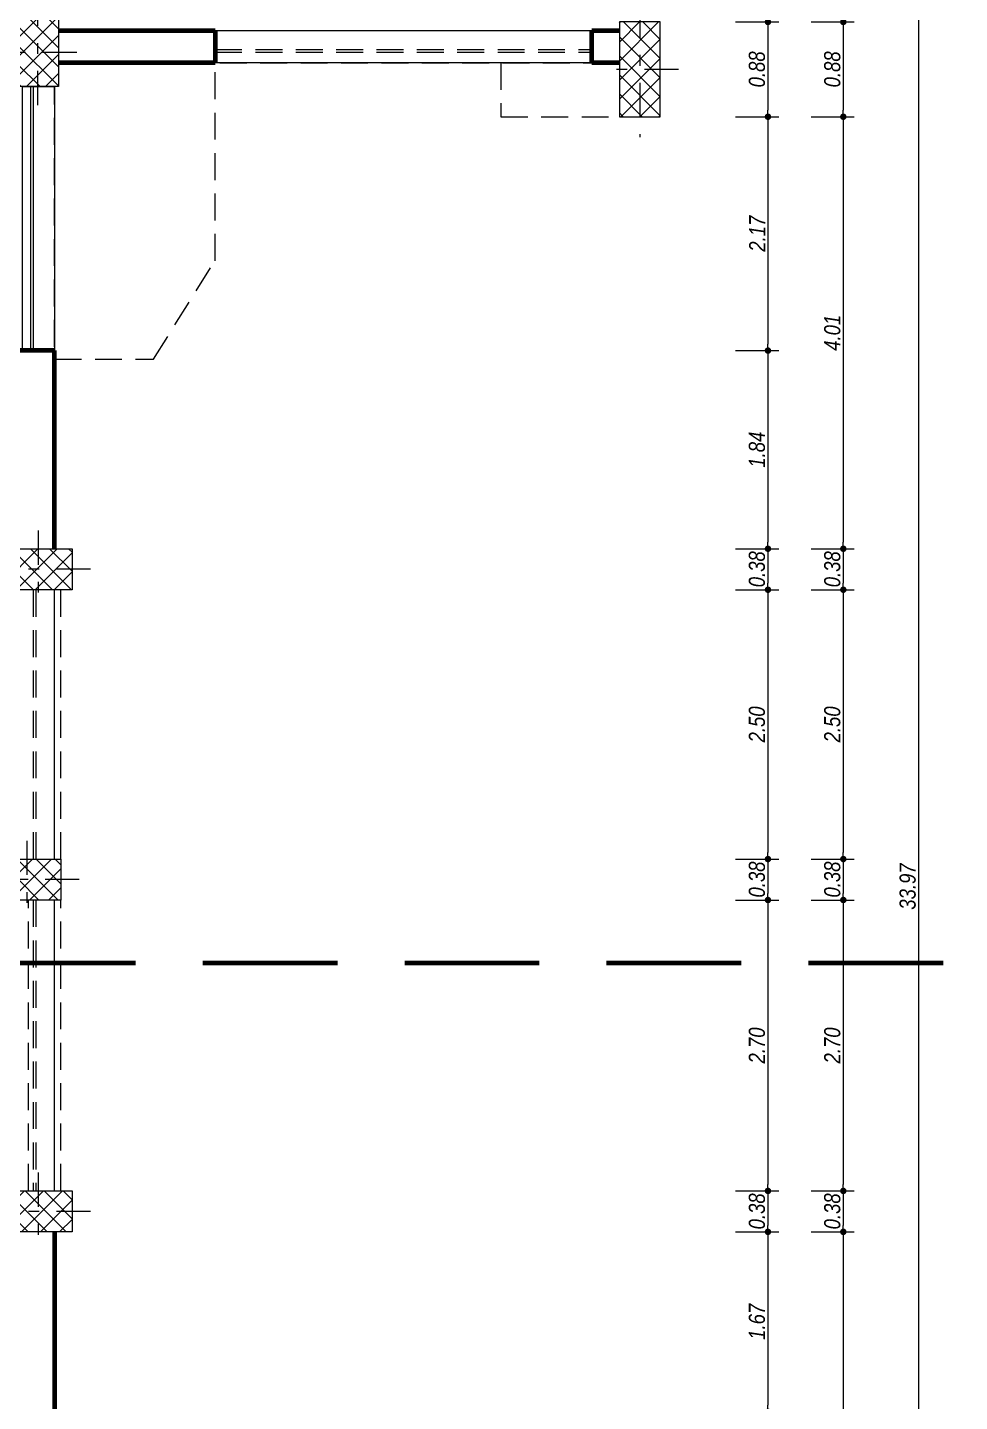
# Model space of a CAD drawing. Header units: inches. Extents: x 140 to 978, y -82 to 38.
# Drawn here: x 723.06 to 731.72, y 0.7 to 13.46 of the extents above; entities that cross this region are included whole.
import ezdxf

# ---------------------------------------------------------------- set-up
doc = ezdxf.new("R2010")
doc.units = ezdxf.units.IN
doc.header["$MEASUREMENT"] = 0
for name, pattern in [('DASHDOT2', [12.7, 6.35, -3.175, 0, -3.175]), ('DASHED', [0.75, 0.5, -0.25]), ('DASHED2', [0.375, 0.25, -0.125])]:
    doc.linetypes.add(name, pattern=pattern)
doc.layers.get('0').update_dxf_attribs({"lineweight": 0})
for name, color, linetype, lineweight in [('UNSAAC-COLUMNA', 24, 'Continuous', 0), ('UNSAAC-COTA', 48, 'Continuous', 0), ('UNSAAC-EJE COLUMNA', 22, 'DASHDOT2', 0), ('UNSAAC-FACHADA(2DO PLANO)', 7, 'Continuous', 30), ('UNSAAC-LINEA DE CORTE', 7, 'Continuous', 70), ('UNSAAC-MURETE', 146, 'Continuous', 20), ('UNSAAC-MUROS', 7, 'Continuous', 70), ('UNSAAC-PROYECCIONES', 38, 'DASHED2', 0), ('UNSAAC-TEXTURAS', 250, 'Continuous', 0), ('UNSAAC-VANOS', 24, 'Continuous', 0)]:
    doc.layers.add(name, color=color, linetype=linetype, lineweight=lineweight)
doc.styles.add('narrow', font='')
doc.styles.get('narrow').set_extended_font_data('Arial Narrow', italic=True)
doc.dimstyles.new('1EN75', dxfattribs={"dimtxt": 0.15, "dimasz": 0.06, "dimexe": 0.1, "dimexo": 0.15, "dimgap": 0.025, "dimtad": 1, "dimzin": 1, "dimdsep": 46, "dimtxsty": 'narrow', "dimblk": 'DOT', "dimcen": 0.1, "dimclrd": 256, "dimclre": 256, "dimclrt": 256, "dimaunit": 1, "dimadec": 3, "dimazin": 0, "dimtfac": 1, "dimtmove": 2, "dimatfit": 3, "dimldrblk": 'ARCHTICK', "dimfxl": 0.3, "dimfxlon": 1, "dimtolj": 1, "dimtzin": 0, "dimlwd": 0, "dimlwe": 0, "dimarcsym": 0})

# ---------------------------------------------------------------- blocks, each defined once
blk = doc.blocks.new('_Dot')
at = {"color": 0, "linetype": 'ByBlock', "lineweight": -2}
blk.add_line((-0.5, 0), (-1, 0), dxfattribs=at)
at = {"color": 0, "linetype": 'ByBlock', "const_width": 0.5}
blk.add_lwpolyline([(-0.25, 0, 1), (0.25, 0, 1)], format="xyb", close=True, dxfattribs=at)
blk = doc.blocks.new('*D110')
at = {"layer": 'Defpoints', "color": 0, "transparency": 16777216}
for p in [(728.94, 13.509), (728.94, 12.629), (729.94, 12.629)]:
    blk.add_point(p, dxfattribs=at)
at = {"layer": 'UNSAAC-COTA', "lineweight": 0, "transparency": 16777216}
for p, q in [((729.64, 13.509), (730.04, 13.509)), ((729.94, 13.449), (729.94, 12.689)), ((729.64, 12.629), (730.04, 12.629))]:
    blk.add_line(p, q, dxfattribs=at)
at = {"layer": 'UNSAAC-COTA', "lineweight": 0, "transparency": 16777216, "xscale": 0.06, "yscale": 0.06, "zscale": 0.06}
for p, rotation in [((729.94, 13.509), 90), ((729.94, 12.629), 270)]:
    blk.add_blockref('_Dot', p, dxfattribs=dict(at, rotation=rotation))
at = {"layer": 'UNSAAC-COTA', "transparency": 16777216, "insert": (729.838, 13.069), "char_height": 0.15, "attachment_point": 5, "rotation": 90, "style": 'narrow'}
blk.add_mtext('\\A1;0.88', dxfattribs=at)
blk = doc.blocks.new('_ArchTick')
at = {"layer": 'UNSAAC-FACHADA(2DO PLANO)', "color": 0, "const_width": 0.15}
blk.add_lwpolyline([(-0.5, -0.5), (0.5, 0.5)], dxfattribs=at)
blk = doc.blocks.new('*D201')
at = {"layer": 'Defpoints', "color": 0, "transparency": 16777216}
for p in [(728.94, 12.629), (723.315, 10.459), (729.94, 10.459)]:
    blk.add_point(p, dxfattribs=at)
at = {"layer": 'UNSAAC-COTA', "lineweight": 0, "transparency": 16777216}
for p, q in [((729.64, 12.629), (730.04, 12.629)), ((729.94, 12.569), (729.94, 10.519)), ((729.64, 10.459), (730.04, 10.459))]:
    blk.add_line(p, q, dxfattribs=at)
at = {"layer": 'UNSAAC-COTA', "lineweight": 0, "transparency": 16777216, "xscale": 0.06, "yscale": 0.06, "zscale": 0.06}
for p, rotation in [((729.94, 12.629), 90), ((729.94, 10.459), 270)]:
    blk.add_blockref('_Dot', p, dxfattribs=dict(at, rotation=rotation))
at = {"layer": 'UNSAAC-COTA', "transparency": 16777216, "insert": (729.84, 11.544), "char_height": 0.15, "attachment_point": 5, "rotation": 90, "style": 'narrow'}
blk.add_mtext('\\A1;2.17', dxfattribs=at)
blk = doc.blocks.new('*D202')
at = {"layer": 'Defpoints', "color": 0, "transparency": 16777216}
for p in [(723.315, 10.459), (723.477, 8.619), (729.94, 8.619)]:
    blk.add_point(p, dxfattribs=at)
at = {"layer": 'UNSAAC-COTA', "lineweight": 0, "transparency": 16777216}
for p, q in [((729.64, 10.459), (730.04, 10.459)), ((729.94, 10.399), (729.94, 8.679)), ((729.64, 8.619), (730.04, 8.619))]:
    blk.add_line(p, q, dxfattribs=at)
at = {"layer": 'UNSAAC-COTA', "lineweight": 0, "transparency": 16777216, "xscale": 0.06, "yscale": 0.06, "zscale": 0.06}
for p, rotation in [((729.94, 10.459), 90), ((729.94, 8.619), 270)]:
    blk.add_blockref('_Dot', p, dxfattribs=dict(at, rotation=rotation))
at = {"layer": 'UNSAAC-COTA', "transparency": 16777216, "insert": (729.838, 9.539), "char_height": 0.15, "attachment_point": 5, "rotation": 90, "style": 'narrow'}
blk.add_mtext('\\A1;1.84', dxfattribs=at)
blk = doc.blocks.new('*D111')
at = {"layer": 'Defpoints', "color": 0, "transparency": 16777216}
for p in [(723.477, 8.619), (723.477, 8.239), (729.94, 8.239)]:
    blk.add_point(p, dxfattribs=at)
at = {"layer": 'UNSAAC-COTA', "lineweight": 0, "transparency": 16777216}
for p, q in [((729.64, 8.619), (730.04, 8.619)), ((729.94, 8.559), (729.94, 8.299)), ((729.64, 8.239), (730.04, 8.239))]:
    blk.add_line(p, q, dxfattribs=at)
at = {"layer": 'UNSAAC-COTA', "lineweight": 0, "transparency": 16777216, "xscale": 0.06, "yscale": 0.06, "zscale": 0.06}
for p, rotation in [((729.94, 8.619), 90), ((729.94, 8.239), 270)]:
    blk.add_blockref('_Dot', p, dxfattribs=dict(at, rotation=rotation))
at = {"layer": 'UNSAAC-COTA', "transparency": 16777216, "insert": (729.838, 8.429), "char_height": 0.15, "attachment_point": 5, "rotation": 90, "style": 'narrow'}
blk.add_mtext('\\A1;0.38', dxfattribs=at)
blk = doc.blocks.new('*D112')
at = {"layer": 'Defpoints', "color": 0, "transparency": 16777216}
for p in [(723.477, 8.239), (723.372, 5.739), (729.94, 5.739)]:
    blk.add_point(p, dxfattribs=at)
at = {"layer": 'UNSAAC-COTA', "lineweight": 0, "transparency": 16777216}
for p, q in [((729.64, 8.239), (730.04, 8.239)), ((729.94, 8.179), (729.94, 5.799)), ((729.64, 5.739), (730.04, 5.739))]:
    blk.add_line(p, q, dxfattribs=at)
at = {"layer": 'UNSAAC-COTA', "lineweight": 0, "transparency": 16777216, "xscale": 0.06, "yscale": 0.06, "zscale": 0.06}
for p, rotation in [((729.94, 8.239), 90), ((729.94, 5.739), 270)]:
    blk.add_blockref('_Dot', p, dxfattribs=dict(at, rotation=rotation))
at = {"layer": 'UNSAAC-COTA', "transparency": 16777216, "insert": (729.838, 6.989), "char_height": 0.15, "attachment_point": 5, "rotation": 90, "style": 'narrow'}
blk.add_mtext('\\A1;2.50', dxfattribs=at)
blk = doc.blocks.new('*D113')
at = {"layer": 'Defpoints', "color": 0, "transparency": 16777216}
for p in [(723.372, 5.739), (723.372, 5.359), (729.94, 5.359)]:
    blk.add_point(p, dxfattribs=at)
at = {"layer": 'UNSAAC-COTA', "lineweight": 0, "transparency": 16777216}
for p, q in [((729.64, 5.739), (730.04, 5.739)), ((729.94, 5.679), (729.94, 5.419)), ((729.64, 5.359), (730.04, 5.359))]:
    blk.add_line(p, q, dxfattribs=at)
at = {"layer": 'UNSAAC-COTA', "lineweight": 0, "transparency": 16777216, "xscale": 0.06, "yscale": 0.06, "zscale": 0.06}
for p, rotation in [((729.94, 5.739), 90), ((729.94, 5.359), 270)]:
    blk.add_blockref('_Dot', p, dxfattribs=dict(at, rotation=rotation))
at = {"layer": 'UNSAAC-COTA', "transparency": 16777216, "insert": (729.838, 5.549), "char_height": 0.15, "attachment_point": 5, "rotation": 90, "style": 'narrow'}
blk.add_mtext('\\A1;0.38', dxfattribs=at)
blk = doc.blocks.new('*D114')
at = {"layer": 'Defpoints', "color": 0, "transparency": 16777216}
for p in [(723.372, 5.359), (723.477, 2.659), (729.94, 2.659)]:
    blk.add_point(p, dxfattribs=at)
at = {"layer": 'UNSAAC-COTA', "lineweight": 0, "transparency": 16777216}
for p, q in [((729.64, 5.359), (730.04, 5.359)), ((729.94, 5.299), (729.94, 2.719)), ((729.64, 2.659), (730.04, 2.659))]:
    blk.add_line(p, q, dxfattribs=at)
at = {"layer": 'UNSAAC-COTA', "lineweight": 0, "transparency": 16777216, "xscale": 0.06, "yscale": 0.06, "zscale": 0.06}
for p, rotation in [((729.94, 5.359), 90), ((729.94, 2.659), 270)]:
    blk.add_blockref('_Dot', p, dxfattribs=dict(at, rotation=rotation))
at = {"layer": 'UNSAAC-COTA', "transparency": 16777216, "insert": (729.838, 4.009), "char_height": 0.15, "attachment_point": 5, "rotation": 90, "style": 'narrow'}
blk.add_mtext('\\A1;2.70', dxfattribs=at)
blk = doc.blocks.new('*D115')
at = {"layer": 'Defpoints', "color": 0, "transparency": 16777216}
for p in [(723.477, 2.659), (723.477, 2.279), (729.94, 2.279)]:
    blk.add_point(p, dxfattribs=at)
at = {"layer": 'UNSAAC-COTA', "lineweight": 0, "transparency": 16777216}
for p, q in [((729.64, 2.659), (730.04, 2.659)), ((729.94, 2.599), (729.94, 2.339)), ((729.64, 2.279), (730.04, 2.279))]:
    blk.add_line(p, q, dxfattribs=at)
at = {"layer": 'UNSAAC-COTA', "lineweight": 0, "transparency": 16777216, "xscale": 0.06, "yscale": 0.06, "zscale": 0.06}
for p, rotation in [((729.94, 2.659), 90), ((729.94, 2.279), 270)]:
    blk.add_blockref('_Dot', p, dxfattribs=dict(at, rotation=rotation))
at = {"layer": 'UNSAAC-COTA', "transparency": 16777216, "insert": (729.838, 2.469), "char_height": 0.15, "attachment_point": 5, "rotation": 90, "style": 'narrow'}
blk.add_mtext('\\A1;0.38', dxfattribs=at)
blk = doc.blocks.new('*D203')
at = {"layer": 'Defpoints', "color": 0, "transparency": 16777216}
for p in [(723.477, 2.279), (723.315, 0.609), (729.94, 0.609)]:
    blk.add_point(p, dxfattribs=at)
at = {"layer": 'UNSAAC-COTA', "lineweight": 0, "transparency": 16777216}
for p, q in [((729.64, 2.279), (730.04, 2.279)), ((729.94, 2.219), (729.94, 0.669)), ((729.64, 0.609), (730.04, 0.609))]:
    blk.add_line(p, q, dxfattribs=at)
at = {"layer": 'UNSAAC-COTA', "lineweight": 0, "transparency": 16777216, "xscale": 0.06, "yscale": 0.06, "zscale": 0.06}
for p, rotation in [((729.94, 2.279), 90), ((729.94, 0.609), 270)]:
    blk.add_blockref('_Dot', p, dxfattribs=dict(at, rotation=rotation))
at = {"layer": 'UNSAAC-COTA', "transparency": 16777216, "insert": (729.838, 1.444), "char_height": 0.15, "attachment_point": 5, "rotation": 90, "style": 'narrow'}
blk.add_mtext('\\A1;1.67', dxfattribs=at)
blk = doc.blocks.new('*D121')
at = {"layer": 'Defpoints', "color": 0, "transparency": 16777216}
for p in [(728.94, 13.509), (728.94, 12.629), (730.64, 12.629)]:
    blk.add_point(p, dxfattribs=at)
at = {"layer": 'UNSAAC-COTA', "lineweight": 0, "transparency": 16777216}
for p, q in [((730.34, 13.509), (730.74, 13.509)), ((730.64, 13.449), (730.64, 12.689)), ((730.34, 12.629), (730.74, 12.629))]:
    blk.add_line(p, q, dxfattribs=at)
at = {"layer": 'UNSAAC-COTA', "lineweight": 0, "transparency": 16777216, "xscale": 0.06, "yscale": 0.06, "zscale": 0.06}
for p, rotation in [((730.64, 13.509), 90), ((730.64, 12.629), 270)]:
    blk.add_blockref('_Dot', p, dxfattribs=dict(at, rotation=rotation))
at = {"layer": 'UNSAAC-COTA', "transparency": 16777216, "insert": (730.538, 13.069), "char_height": 0.15, "attachment_point": 5, "rotation": 90, "style": 'narrow'}
blk.add_mtext('\\A1;0.88', dxfattribs=at)
blk = doc.blocks.new('*D122')
at = {"layer": 'Defpoints', "color": 0, "transparency": 16777216}
for p in [(728.94, 12.629), (723.477, 8.619), (730.64, 8.619)]:
    blk.add_point(p, dxfattribs=at)
at = {"layer": 'UNSAAC-COTA', "lineweight": 0, "transparency": 16777216}
for p, q in [((730.34, 12.629), (730.74, 12.629)), ((730.64, 12.569), (730.64, 8.679)), ((730.34, 8.619), (730.74, 8.619))]:
    blk.add_line(p, q, dxfattribs=at)
at = {"layer": 'UNSAAC-COTA', "lineweight": 0, "transparency": 16777216, "xscale": 0.06, "yscale": 0.06, "zscale": 0.06}
for p, rotation in [((730.64, 12.629), 90), ((730.64, 8.619), 270)]:
    blk.add_blockref('_Dot', p, dxfattribs=dict(at, rotation=rotation))
at = {"layer": 'UNSAAC-COTA', "transparency": 16777216, "insert": (730.538, 10.624), "char_height": 0.15, "attachment_point": 5, "rotation": 90, "style": 'narrow'}
blk.add_mtext('\\A1;4.01', dxfattribs=at)
blk = doc.blocks.new('*D123')
at = {"layer": 'Defpoints', "color": 0, "transparency": 16777216}
for p in [(723.477, 8.619), (723.477, 8.239), (730.64, 8.239)]:
    blk.add_point(p, dxfattribs=at)
at = {"layer": 'UNSAAC-COTA', "lineweight": 0, "transparency": 16777216}
for p, q in [((730.34, 8.619), (730.74, 8.619)), ((730.64, 8.559), (730.64, 8.299)), ((730.34, 8.239), (730.74, 8.239))]:
    blk.add_line(p, q, dxfattribs=at)
at = {"layer": 'UNSAAC-COTA', "lineweight": 0, "transparency": 16777216, "xscale": 0.06, "yscale": 0.06, "zscale": 0.06}
for p, rotation in [((730.64, 8.619), 90), ((730.64, 8.239), 270)]:
    blk.add_blockref('_Dot', p, dxfattribs=dict(at, rotation=rotation))
at = {"layer": 'UNSAAC-COTA', "transparency": 16777216, "insert": (730.538, 8.429), "char_height": 0.15, "attachment_point": 5, "rotation": 90, "style": 'narrow'}
blk.add_mtext('\\A1;0.38', dxfattribs=at)
blk = doc.blocks.new('*D124')
at = {"layer": 'Defpoints', "color": 0, "transparency": 16777216}
for p in [(723.477, 8.239), (723.372, 5.739), (730.64, 5.739)]:
    blk.add_point(p, dxfattribs=at)
at = {"layer": 'UNSAAC-COTA', "lineweight": 0, "transparency": 16777216}
for p, q in [((730.34, 8.239), (730.74, 8.239)), ((730.64, 8.179), (730.64, 5.799)), ((730.34, 5.739), (730.74, 5.739))]:
    blk.add_line(p, q, dxfattribs=at)
at = {"layer": 'UNSAAC-COTA', "lineweight": 0, "transparency": 16777216, "xscale": 0.06, "yscale": 0.06, "zscale": 0.06}
for p, rotation in [((730.64, 8.239), 90), ((730.64, 5.739), 270)]:
    blk.add_blockref('_Dot', p, dxfattribs=dict(at, rotation=rotation))
at = {"layer": 'UNSAAC-COTA', "transparency": 16777216, "insert": (730.538, 6.989), "char_height": 0.15, "attachment_point": 5, "rotation": 90, "style": 'narrow'}
blk.add_mtext('\\A1;2.50', dxfattribs=at)
blk = doc.blocks.new('*D125')
at = {"layer": 'Defpoints', "color": 0, "transparency": 16777216}
for p in [(723.372, 5.739), (723.372, 5.359), (730.64, 5.359)]:
    blk.add_point(p, dxfattribs=at)
at = {"layer": 'UNSAAC-COTA', "lineweight": 0, "transparency": 16777216}
for p, q in [((730.34, 5.739), (730.74, 5.739)), ((730.64, 5.679), (730.64, 5.419)), ((730.34, 5.359), (730.74, 5.359))]:
    blk.add_line(p, q, dxfattribs=at)
at = {"layer": 'UNSAAC-COTA', "lineweight": 0, "transparency": 16777216, "xscale": 0.06, "yscale": 0.06, "zscale": 0.06}
for p, rotation in [((730.64, 5.739), 90), ((730.64, 5.359), 270)]:
    blk.add_blockref('_Dot', p, dxfattribs=dict(at, rotation=rotation))
at = {"layer": 'UNSAAC-COTA', "transparency": 16777216, "insert": (730.538, 5.549), "char_height": 0.15, "attachment_point": 5, "rotation": 90, "style": 'narrow'}
blk.add_mtext('\\A1;0.38', dxfattribs=at)
blk = doc.blocks.new('*D126')
at = {"layer": 'Defpoints', "color": 0, "transparency": 16777216}
for p in [(723.372, 5.359), (723.477, 2.659), (730.64, 2.659)]:
    blk.add_point(p, dxfattribs=at)
at = {"layer": 'UNSAAC-COTA', "lineweight": 0, "transparency": 16777216}
for p, q in [((730.34, 5.359), (730.74, 5.359)), ((730.64, 5.299), (730.64, 2.719)), ((730.34, 2.659), (730.74, 2.659))]:
    blk.add_line(p, q, dxfattribs=at)
at = {"layer": 'UNSAAC-COTA', "lineweight": 0, "transparency": 16777216, "xscale": 0.06, "yscale": 0.06, "zscale": 0.06}
for p, rotation in [((730.64, 5.359), 90), ((730.64, 2.659), 270)]:
    blk.add_blockref('_Dot', p, dxfattribs=dict(at, rotation=rotation))
at = {"layer": 'UNSAAC-COTA', "transparency": 16777216, "insert": (730.538, 4.009), "char_height": 0.15, "attachment_point": 5, "rotation": 90, "style": 'narrow'}
blk.add_mtext('\\A1;2.70', dxfattribs=at)
blk = doc.blocks.new('*D127')
at = {"layer": 'Defpoints', "color": 0, "transparency": 16777216}
for p in [(723.477, 2.659), (723.477, 2.279), (730.64, 2.279)]:
    blk.add_point(p, dxfattribs=at)
at = {"layer": 'UNSAAC-COTA', "lineweight": 0, "transparency": 16777216}
for p, q in [((730.34, 2.659), (730.74, 2.659)), ((730.64, 2.599), (730.64, 2.339)), ((730.34, 2.279), (730.74, 2.279))]:
    blk.add_line(p, q, dxfattribs=at)
at = {"layer": 'UNSAAC-COTA', "lineweight": 0, "transparency": 16777216, "xscale": 0.06, "yscale": 0.06, "zscale": 0.06}
for p, rotation in [((730.64, 2.659), 90), ((730.64, 2.279), 270)]:
    blk.add_blockref('_Dot', p, dxfattribs=dict(at, rotation=rotation))
at = {"layer": 'UNSAAC-COTA', "transparency": 16777216, "insert": (730.538, 2.469), "char_height": 0.15, "attachment_point": 5, "rotation": 90, "style": 'narrow'}
blk.add_mtext('\\A1;0.38', dxfattribs=at)
blk = doc.blocks.new('*D128')
at = {"layer": 'Defpoints', "color": 0, "transparency": 16777216}
for p in [(723.477, 2.279), (728.94, -1.676), (730.64, -1.676)]:
    blk.add_point(p, dxfattribs=at)
at = {"layer": 'UNSAAC-COTA', "lineweight": 0, "transparency": 16777216}
for p, q in [((730.34, 2.279), (730.74, 2.279)), ((730.64, 2.219), (730.64, -1.616)), ((730.34, -1.676), (730.74, -1.676))]:
    blk.add_line(p, q, dxfattribs=at)
at = {"layer": 'UNSAAC-COTA', "lineweight": 0, "transparency": 16777216, "xscale": 0.06, "yscale": 0.06, "zscale": 0.06}
for p, rotation in [((730.64, 2.279), 90), ((730.64, -1.676), 270)]:
    blk.add_blockref('_Dot', p, dxfattribs=dict(at, rotation=rotation))
at = {"layer": 'UNSAAC-COTA', "transparency": 16777216, "insert": (730.538, 0.302), "char_height": 0.15, "attachment_point": 5, "rotation": 90, "style": 'narrow'}
blk.add_mtext('\\A1;3.96', dxfattribs=at)
blk = doc.blocks.new('*D131')
at = {"layer": 'Defpoints', "color": 0, "transparency": 16777216}
for p in [(728.94, 22.469), (728.94, -11.501), (731.339, -11.501)]:
    blk.add_point(p, dxfattribs=at)
at = {"layer": 'UNSAAC-COTA', "lineweight": 0, "transparency": 16777216}
for p, q in [((731.039, 22.469), (731.439, 22.469)), ((731.339, 22.409), (731.339, -11.441)), ((731.039, -11.501), (731.439, -11.501))]:
    blk.add_line(p, q, dxfattribs=at)
at = {"layer": 'UNSAAC-COTA', "lineweight": 0, "transparency": 16777216, "xscale": 0.06, "yscale": 0.06, "zscale": 0.06}
for p, rotation in [((731.339, 22.469), 90), ((731.339, -11.501), 270)]:
    blk.add_blockref('_Dot', p, dxfattribs=dict(at, rotation=rotation))
at = {"layer": 'UNSAAC-COTA', "transparency": 16777216, "insert": (731.238, 5.484), "char_height": 0.15, "attachment_point": 5, "rotation": 90, "style": 'narrow'}
blk.add_mtext('\\A1;33.97', dxfattribs=at)
blk = doc.blocks.new('*D133')
at = {"layer": 'Defpoints', "color": 0, "transparency": 16777216}
for p in [(729.11, 13.069), (723.649, 8.429), (732.199, 8.429)]:
    blk.add_point(p, dxfattribs=at)
at = {"layer": 'UNSAAC-COTA', "lineweight": 0, "transparency": 16777216}
for p, q in [((731.899, 13.069), (732.299, 13.069)), ((732.199, 13.009), (732.199, 8.489)), ((731.899, 8.429), (732.299, 8.429))]:
    blk.add_line(p, q, dxfattribs=at)
at = {"layer": 'UNSAAC-COTA', "lineweight": 0, "transparency": 16777216, "xscale": 0.06, "yscale": 0.06, "zscale": 0.06}
for p, rotation in [((732.199, 13.069), 90), ((732.199, 8.429), 270)]:
    blk.add_blockref('_Dot', p, dxfattribs=dict(at, rotation=rotation))
at = {"layer": 'UNSAAC-COTA', "transparency": 16777216, "insert": (732.098, 10.749), "char_height": 0.15, "attachment_point": 5, "rotation": 90, "style": 'narrow'}
blk.add_mtext('\\A1;4.64', dxfattribs=at)
blk = doc.blocks.new('*D134')
at = {"layer": 'Defpoints', "color": 0, "transparency": 16777216}
for p in [(723.649, 8.429), (723.544, 5.549), (732.199, 5.549)]:
    blk.add_point(p, dxfattribs=at)
at = {"layer": 'UNSAAC-COTA', "lineweight": 0, "transparency": 16777216}
for p, q in [((731.899, 8.429), (732.299, 8.429)), ((732.199, 8.369), (732.199, 5.609)), ((731.899, 5.549), (732.299, 5.549))]:
    blk.add_line(p, q, dxfattribs=at)
at = {"layer": 'UNSAAC-COTA', "lineweight": 0, "transparency": 16777216, "xscale": 0.06, "yscale": 0.06, "zscale": 0.06}
for p, rotation in [((732.199, 8.429), 90), ((732.199, 5.549), 270)]:
    blk.add_blockref('_Dot', p, dxfattribs=dict(at, rotation=rotation))
at = {"layer": 'UNSAAC-COTA', "transparency": 16777216, "insert": (732.098, 6.989), "char_height": 0.15, "attachment_point": 5, "rotation": 90, "style": 'narrow'}
blk.add_mtext('\\A1;2.88', dxfattribs=at)
blk = doc.blocks.new('*D135')
at = {"layer": 'Defpoints', "color": 0, "transparency": 16777216}
for p in [(723.544, 5.549), (723.649, 2.469), (732.199, 2.469)]:
    blk.add_point(p, dxfattribs=at)
at = {"layer": 'UNSAAC-COTA', "lineweight": 0, "transparency": 16777216}
for p, q in [((731.899, 5.549), (732.299, 5.549)), ((732.199, 5.489), (732.199, 2.529)), ((731.899, 2.469), (732.299, 2.469))]:
    blk.add_line(p, q, dxfattribs=at)
at = {"layer": 'UNSAAC-COTA', "lineweight": 0, "transparency": 16777216, "xscale": 0.06, "yscale": 0.06, "zscale": 0.06}
for p, rotation in [((732.199, 5.549), 90), ((732.199, 2.469), 270)]:
    blk.add_blockref('_Dot', p, dxfattribs=dict(at, rotation=rotation))
at = {"layer": 'UNSAAC-COTA', "transparency": 16777216, "insert": (732.098, 4.009), "char_height": 0.15, "attachment_point": 5, "rotation": 90, "style": 'narrow'}
blk.add_mtext('\\A1;3.08', dxfattribs=at)
blk = doc.blocks.new('*D136')
at = {"layer": 'Defpoints', "color": 0, "transparency": 16777216}
for p in [(723.649, 2.469), (729.11, -2.116), (732.199, -2.116)]:
    blk.add_point(p, dxfattribs=at)
at = {"layer": 'UNSAAC-COTA', "lineweight": 0, "transparency": 16777216}
for p, q in [((731.899, 2.469), (732.299, 2.469)), ((732.199, 2.409), (732.199, -2.056)), ((731.899, -2.116), (732.299, -2.116))]:
    blk.add_line(p, q, dxfattribs=at)
at = {"layer": 'UNSAAC-COTA', "lineweight": 0, "transparency": 16777216, "xscale": 0.06, "yscale": 0.06, "zscale": 0.06}
for p, rotation in [((732.199, 2.469), 90), ((732.199, -2.116), 270)]:
    blk.add_blockref('_Dot', p, dxfattribs=dict(at, rotation=rotation))
at = {"layer": 'UNSAAC-COTA', "transparency": 16777216, "insert": (732.098, 0.177), "char_height": 0.15, "attachment_point": 5, "rotation": 90, "style": 'narrow'}
blk.add_mtext('\\A1;4.59', dxfattribs=at)
blk = doc.blocks.new('c')
at = {"layer": 'UNSAAC-TEXTURAS'}
h = blk.add_hatch(dxfattribs=at)
h.set_pattern_fill('ANSI37', color=256)
h.set_pattern_definition([(45, (-855.58834, -178.38853), (-0.088388348, 0.088388348), []), (135, (-855.58834, -178.38853), (-0.088388348, -0.088388348), [])])
h.paths.add_polyline_path([(0.19, 0.635), (0, 0.635), (0, 0.316), (0.19, 0.316)])
h.paths.add_polyline_path([(0.19, 0.316), (0.38, 0.316), (0.38, 0.635), (0.19, 0.635)])
h.paths.add_polyline_path([(0.19, 0), (0.38, 0), (0.38, 0.316), (0.19, 0.316)])
h.paths.add_polyline_path([(0.19, 0.316), (0, 0.316), (0, 0), (0.19, 0)])
at = {"layer": 'UNSAAC-COLUMNA'}
blk.add_lwpolyline([(0, 0), (0, 0.635), (0.38, 0.635), (0.38, 0)], dxfattribs=at)
blk.add_lwpolyline([(0, 0.635), (0.38, 0.635), (0.38, 0), (0, 0)], close=True, dxfattribs=at)
at = {"layer": 'UNSAAC-EJE COLUMNA', "ltscale": 0.05}
for p, q in [((0.19, -0.172), (0.19, 0.805)), ((0.55, 0.316), (-0.17, 0.316))]:
    blk.add_line(p, q, dxfattribs=at)
blk = doc.blocks.new('cs1')
at = {"layer": 'UNSAAC-TEXTURAS'}
h = blk.add_hatch(dxfattribs=at)
h.set_pattern_fill('ANSI37', color=256)
h.paths.add_polyline_path([(850.008, 169.826), (850.198, 169.826), (850.198, 170.266), (850.008, 170.266)])
h.paths.add_polyline_path([(850.198, 169.826), (850.388, 169.826), (850.388, 170.266), (850.198, 170.266)])
h.paths.add_polyline_path([(850.388, 169.826), (850.198, 169.826), (850.198, 169.386), (850.388, 169.386)])
h.paths.add_polyline_path([(850.198, 169.826), (850.008, 169.826), (850.008, 169.386), (850.198, 169.386)])
at = {"layer": 'UNSAAC-COLUMNA'}
blk.add_lwpolyline([(850.388, 169.386), (850.388, 170.266), (850.008, 170.266), (850.008, 169.386)], close=True, dxfattribs=at)
at = {"layer": 'UNSAAC-EJE COLUMNA', "ltscale": 0.05}
for p, q in [((850.198, 170.436), (850.198, 169.196)), ((850.558, 169.826), (849.828, 169.826))]:
    blk.add_line(p, q, dxfattribs=at)
blk = doc.blocks.new('A$C71314F6E')
at = {"layer": 'UNSAAC-TEXTURAS'}
for name, p in [('c', (34.058, 5.54)), ('cs1', (-810.36, -164.126))]:
    blk.add_blockref(name, p, dxfattribs=at)
at = {"layer": 'UNSAAC-TEXTURAS', "rotation": 90}
for p in [(34.565, 0.87), (34.46, -2.01), (34.565, -5.09)]:
    blk.add_blockref('c', p, dxfattribs=at)
blk = doc.blocks.new('ETRUCTURA INFORMATIVA')
at = {"layer": 'UNSAAC-PROYECCIONES'}
for p, q in [((1182.35, 13.129), (1187.56, 13.129)), ((1182.315, 8.619), (1182.315, 12.909)), ((1182.372, 5.739), (1182.372, 8.239)), ((1182.072, 2.659), (1182.072, 5.359)), ((1182.372, 2.659), (1182.372, 5.359)), ((1182.315, -1.941), (1182.315, 2.279))]:
    blk.add_line(p, q, dxfattribs=at)
at = {"layer": 'UNSAAC-COLUMNA'}
blk.add_blockref('A$C71314F6E', (1147.912, 7.369), dxfattribs=at)

msp = doc.modelspace()

# ---------------------------------------------------------------- linework, layer by layer
at = {"layer": 'UNSAAC-LINEA DE CORTE', "linetype": 'DASHED', "ltscale": 2.5}
msp.add_line((679.691, 4.777), (739.094, 4.777), dxfattribs=at)
at = {"layer": 'UNSAAC-MURETE'}
for points in [[(724.805, 13.429), (728.305, 13.429), (728.305, 13.129), (724.805, 13.129)], [(723.015, 12.909), (723.315, 12.909), (723.315, 10.459), (723.015, 10.459)]]:
    msp.add_lwpolyline(points, close=True, dxfattribs=at)
for points in [[(723.315, 5.739), (723.315, 8.239)], [(723.315, 2.659), (723.315, 2.659), (723.315, 5.359)]]:
    msp.add_lwpolyline(points, dxfattribs=at)
at = {"layer": 'UNSAAC-MUROS'}
for p, q in [((723.35, 13.429), (724.805, 13.429)), ((724.805, 13.429), (724.805, 13.129)), ((728.305, 13.129), (728.305, 13.429)), ((728.305, 13.429), (728.56, 13.429)), ((724.805, 13.129), (723.35, 13.129)), ((728.56, 13.129), (728.305, 13.129)), ((723.315, 10.459), (722.985, 10.459)), ((723.315, 8.619), (723.315, 10.459))]:
    msp.add_line(p, q, dxfattribs=at)
msp.add_lwpolyline([(723.315, 2.279), (723.315, 0.609), (723.315, 0.609), (717.391, 0.609), (717.391, 0.769), (722.175, 0.769)], dxfattribs=at)
at = {"layer": 'UNSAAC-PROYECCIONES'}
for points in [[(723.315, 10.379), (724.232, 10.379), (724.805, 11.292), (724.805, 13.129)], [(727.46, 13.129), (727.46, 12.629), (728.56, 12.629)]]:
    msp.add_lwpolyline(points, dxfattribs=at)
at = {"layer": 'UNSAAC-VANOS', "linetype": 'DASHED2'}
for p, q in [((724.805, 13.254), (728.305, 13.254)), ((724.805, 13.229), (728.305, 13.229)), ((723.116, 8.239), (723.116, 5.739)), ((723.141, 8.239), (723.141, 5.739)), ((723.116, 5.359), (723.116, 2.659)), ((723.141, 5.359), (723.141, 2.659))]:
    msp.add_line(p, q, dxfattribs=at)
at = {"layer": 'UNSAAC-VANOS', "ltscale": 0.01}
for p, q in [((723.095, 10.459), (723.095, 12.909)), ((723.12, 10.459), (723.12, 12.909))]:
    msp.add_line(p, q, dxfattribs=at)

# ---------------------------------------------------------------- block references
at = {"layer": 'UNSAAC-PROYECCIONES'}
msp.add_blockref('ETRUCTURA INFORMATIVA', (-459, 0), dxfattribs=at)

# ---------------------------------------------------------------- dimensions: what is measured, and where the dimension line sits
at = {"layer": 'UNSAAC-COTA'}
for base, p1, p2, picture, middle in [((731.339, -11.501), (728.94, 22.469), (728.94, -11.501), '*D131', (731.238, 5.484)), ((729.94, 12.629), (728.94, 13.509), (728.94, 12.629), '*D110', (729.838, 13.069)), ((730.64, 12.629), (728.94, 13.509), (728.94, 12.629), '*D121', (730.538, 13.069)), ((732.199, 8.429), (729.11, 13.069), (723.649, 8.429), '*D133', (732.098, 10.749)), ((729.94, 10.459), (728.94, 12.629), (723.315, 10.459), '*D201', (729.84, 11.544)), ((730.64, 8.619), (728.94, 12.629), (723.477, 8.619), '*D122', (730.538, 10.624)), ((729.94, 8.619), (723.315, 10.459), (723.477, 8.619), '*D202', (729.838, 9.539)), ((729.94, 8.239), (723.477, 8.619), (723.477, 8.239), '*D111', (729.838, 8.429)), ((730.64, 8.239), (723.477, 8.619), (723.477, 8.239), '*D123', (730.538, 8.429)), ((732.199, 5.549), (723.649, 8.429), (723.544, 5.549), '*D134', (732.098, 6.989)), ((729.94, 5.739), (723.477, 8.239), (723.372, 5.739), '*D112', (729.838, 6.989)), ((730.64, 5.739), (723.477, 8.239), (723.372, 5.739), '*D124', (730.538, 6.989)), ((729.94, 5.359), (723.372, 5.739), (723.372, 5.359), '*D113', (729.838, 5.549)), ((730.64, 5.359), (723.372, 5.739), (723.372, 5.359), '*D125', (730.538, 5.549)), ((732.199, 2.469), (723.544, 5.549), (723.649, 2.469), '*D135', (732.098, 4.009)), ((729.94, 2.659), (723.372, 5.359), (723.477, 2.659), '*D114', (729.838, 4.009)), ((730.64, 2.659), (723.372, 5.359), (723.477, 2.659), '*D126', (730.538, 4.009)), ((729.94, 2.279), (723.477, 2.659), (723.477, 2.279), '*D115', (729.838, 2.469)), ((730.64, 2.279), (723.477, 2.659), (723.477, 2.279), '*D127', (730.538, 2.469)), ((732.199256825, -2.115829492), (723.64909224, 2.469170508), (729.110354382, -2.115829492), '*D136', (732.097670877, 0.176670508)), ((729.94, 0.609), (723.477, 2.279), (723.315, 0.609), '*D203', (729.838, 1.444)), ((730.639994095, -1.675829492), (723.47659224, 2.279170508), (728.940354382, -1.675829492), '*D128', (730.538408147, 0.301670508))]:
    dim = msp.add_linear_dim(base=base, p1=p1, p2=p2, angle=90, dimstyle='1EN75', dxfattribs=at)
    dim.commit()
    dim.dimension.update_dxf_attribs({"geometry": picture, "text_midpoint": middle})

doc.saveas('drawing.dxf')
